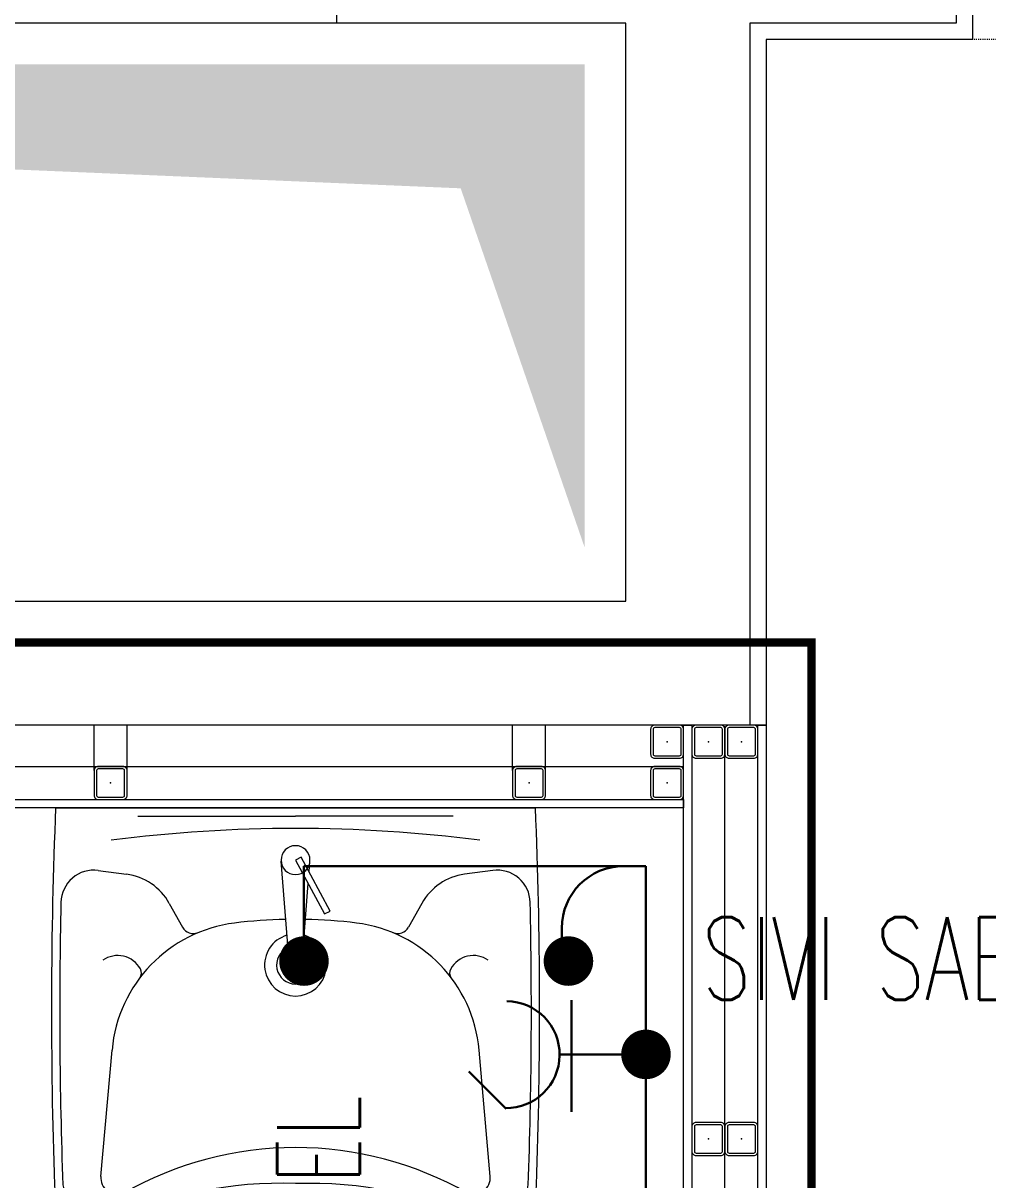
# Model space of a CAD drawing. Extents: x -1439 to 34962, y -872 to 8330.
# Drawn here: x 3362.8 to 3479.7, y 3402.4 to 3542.5 of the extents above; entities that cross this region are included whole.
import ezdxf

# ---------------------------------------------------------------- set-up
doc = ezdxf.new("R2010")
doc.units = 0
doc.linetypes.add('DOT2', pattern=[0.125, 0, -0.125])
doc.linetypes.add('HIDDEN2', pattern=[4.7625, 3.175, -1.5875])
doc.layers.get('0').update_dxf_attribs({"color": 9, "lineweight": 9})
for name, color, linetype, lineweight in [('00', 9, 'Continuous', 9), ('05V', 9, 'Continuous', 9), ('06D', 9, 'Continuous', 9), ('07', 9, 'Continuous', 9), ('09D', 9, 'Continuous', 9), ('10', 9, 'Continuous', 9), ('11', 9, 'Continuous', 9), ('14', 9, 'Continuous', 9), ('21', 9, 'Continuous', 9), ('33', 9, 'BATTING', 9), ('E-KABLO', 7, 'Continuous', 30), ('E-KAPAKLI PRİZ', 7, 'Continuous', 30), ('E-YAZI', 7, 'Continuous', 30)]:
    doc.layers.add(name, color=color, linetype=linetype, lineweight=lineweight)
doc.styles.add('E-YAZI', font='txttw.shx')
doc.linetypes.add('BATTING', pattern='A,0.0001,-0.1,[134,ltypeshp.shx,S=0.1,R=0,X=-0.1,Y=0],-0.2,[134,ltypeshp.shx,S=0.1,R=180,X=0.1,Y=0],-0.1', length=0.4001)

# ---------------------------------------------------------------- blocks, each defined once
blk = doc.blocks.new('p-yng-01')
at = {"linetype": 'DOT2'}
blk.add_lwpolyline([(2, 17), (118, 17)], dxfattribs=at)
blk = doc.blocks.new('p-eng-wc-lavabo')
for p, q in [((0, 29.06), (0, -29.06)), ((-7.59, 23.9), (-8.04, 20.48)), ((-44.63, 23.57), (-29.33, 22.22)), ((-1, 19.08), (-1, 0)), ((-11.57, 15.29), (-14.46, 13.68)), ((-1, -19.08), (-1, 0)), ((-11.57, -15.29), (-14.46, -13.68)), ((-7.59, -23.9), (-8.04, -20.48)), ((-44.63, -23.57), (-29.33, -22.22))]:
    blk.add_line(p, q)
for points in [[(-17.63, 0), (-17.63, 0), (-17.63, 0.87), (-6.47, 1.74)], [(-17.63, 0), (-17.63, 0), (-17.63, -0.87), (-9.18, -1.53)], [(-6.34, 0), (-12.86, -3.52), (-12.51, -4.18), (-5.96, -0.69), (-6.34, 0)], [(-7.75, -1.64), (-6.47, -1.74)]]:
    blk.add_lwpolyline(points)
for centre, radius, start, end in [((-24.5, -569.44), 599, 87.65586, 92.02688), ((-45.51, 24.19), 5, 92.0269, 198.8178), ((-44.71, 22.74), 5.53, 99.7677, 181.6409), ((-24.5, -569.44), 598, 88.75082, 92.02688), ((-11.55, 24.42), 4, 352.4435, 88.7508), ((-92.69, 1.88), 47.23, 357.7228, 25.9964), ((-44.8, 21.58), 2, 84.9533, 202.873), ((-21.03, 21.53), 3.14, 299.1861, 35.2964), ((-30.83, 5.29), 17, 7.0647, 84.9533), ((-177.5, 0), 175, 0, 7.3317), ((-83.1, 0), 41.97, 0, 29.7109), ((-14.98, 21.4), 7, 299.1356, 352.4435), ((-19.99, 19.66), 1, 232.9974, 299.1861), ((-13.73, 12.37), 1.5, 119.1356, 202.4908), ((-73.5, 0), 60, 1.1366, 7.0647), ((-19.04, 0), 3.75, 16.0765, 180), ((-19.04, 0), 2.3, 23.5953, 180), ((-6.34, 0), 1.75, 0, 180), ((-83.1, 0), 41.97, 330.2891, 0), ((-19.04, 0), 3.75, 180, 343.9235), ((-19.04, 0), 2.3, 180, 336.4047), ((-6.34, 0), 1.75, 180, 0), ((-177.5, 0), 175, 352.6683, 0), ((-93.81, -1.79), 48.34, 334.314, 2.1164), ((-73.5, 0), 60, 352.9353, 358.8634), ((-30.83, -5.29), 17, 275.0467, 352.9353), ((-13.73, -12.37), 1.5, 157.5092, 240.8644), ((-14.98, -21.4), 7, 7.5565, 60.8644), ((-19.99, -19.66), 1, 60.8139, 127.0026), ((-21.03, -21.53), 3.14, 324.7036, 60.8139), ((-44.8, -21.58), 2, 157.127, 275.0467), ((-45.51, -24.19), 5, 161.1822, 267.9731), ((-44.71, -22.74), 5.53, 178.3591, 260.2323), ((-11.55, -24.42), 4, 271.2492, 7.5565), ((-24.5, 569.44), 599, 267.97312, 272.34414), ((-24.5, 569.44), 598, 267.97312, 271.24918)]:
    blk.add_arc(centre, radius, start, end)
blk = doc.blocks.new('Prf-40x40')
for points in [[(1.5, -2), (-1.5, -2, -0.414214), (-2, -1.5), (-2, 1.5, -0.414214), (-1.5, 2), (1.5, 2, -0.414214), (2, 1.5), (2, -1.5, -0.414214)], [(1.5, -1.7), (-1.5, -1.7, -0.414214), (-1.7, -1.5), (-1.7, 1.5, -0.414214), (-1.5, 1.7), (1.5, 1.7, -0.414214), (1.7, 1.5), (1.7, -1.5, -0.414214)]]:
    blk.add_lwpolyline(points, format="xyb", close=True)
blk.add_point((0, 0))
blk = doc.blocks.new('100_KAPAKLI PRİZ')
at = {"layer": 'E-KAPAKLI PRİZ', "color": 4}
for p, q in [((1.216, 3.6), (0.379, 4.438)), ((0, 2.4), (0, 0)), ((-1.223, 2.136), (1.279, 2.136))]:
    blk.add_line(p, q, dxfattribs=at)
blk.add_arc((0, 3.6), 1.2, 180.7551, 0.7551, dxfattribs=at)

msp = doc.modelspace()

# ---------------------------------------------------------------- linework, layer by layer
at = {"layer": '00'}
for points in [[(2800.84, 3405), (2800.84, 3542.5), (2820.84, 3542.5), (2820.84, 3472.5), (3030.84, 3472.5), (3030.84, 3542.5), (3050.84, 3542.5), (3050.84, 3472.5), (3435.84, 3472.5), (3435.84, 3542.5), (3400.84, 3542.5), (3400.84, 3557.5), (3402.84, 3557.5), (3402.84, 3557.5), (3402.84, 3557.5), (3402.84, 3557.5), (3475.84, 3557.5), (3475.84, 3542.5)], [(3475.84, 3542.5), (3450.84, 3542.5), (3450.84, 3457.5), (2820.84, 3457.5), (2820.84, 3405)]]:
    msp.add_lwpolyline(points, dxfattribs=at)
at = {"layer": '06D'}
msp.add_line((3447.84, 3289.5), (3447.84, 3455.5), dxfattribs=at)
msp.add_lwpolyline([(3055.84, 3472.5), (3435.84, 3472.5), (3435.84, 3542.5), (3055.84, 3542.5)], close=True, dxfattribs=at)
for points in [[(3371.44, 3452), (3371.44, 3457.5)], [(3375.44, 3452), (3375.44, 3457.5)], [(3422.12, 3452), (3422.12, 3457.5)], [(3426.12, 3452), (3426.12, 3457.5)], [(3254.34, 3452.5), (3442.84, 3452.5)]]:
    msp.add_lwpolyline(points, dxfattribs=at)
at = {"layer": '09D'}
msp.add_solid([(3430.84, 3479.05), (3430.84, 3537.5), (3415.84, 3522.5), (3060.84, 3537.5)], dxfattribs=at)
at = {"layer": '11'}
for points in [[(3443.84, 3287.5), (3442.84, 3287.5), (3442.84, 3457.5), (3443.84, 3457.5)], [(3452.84, 3277.5), (3451.84, 3277.5), (3451.84, 3457.5), (3452.84, 3457.5)], [(3250.84, 3447.5), (3250.84, 3448.5), (3442.84, 3448.5), (3442.84, 3447.5)]]:
    msp.add_lwpolyline(points, close=True, dxfattribs=at)
at = {"layer": '14'}
for points in [[(3477.84, 3552.2), (3477.84, 3540.5), (3452.84, 3540.5), (3452.84, 3457.5), (3450.84, 3457.5)], [(3442.84, 3447.5), (3250.84, 3447.5)]]:
    msp.add_lwpolyline(points, dxfattribs=at)
at = {"layer": '21', "linetype": 'HIDDEN2', "ltscale": 0.1, "const_width": 1}
msp.add_lwpolyline([(3242.47, 3255.65), (3458.32, 3255.65), (3458.32, 3467.5), (3242.47, 3467.5)], close=True, dxfattribs=at)
at = {"layer": '33', "ltscale": 0.3}
msp.add_lwpolyline([(3447.84, 3287.5), (3447.84, 3457.4)], dxfattribs=at)
at = {"layer": 'E-KABLO', "color": 6, "ltscale": 40}
for p, q in [((3396.86, 3440.44), (3438.28, 3440.44)), ((3396.86, 3428.94), (3396.86, 3440.44)), ((3438.28, 3351.94), (3438.28, 3440.44)), ((3428.09, 3428.94), (3428.09, 3432.94))]:
    msp.add_line(p, q, dxfattribs=at)
at = {"layer": 'E-KABLO', "color": 4, "linetype": 'Continuous', "const_width": 3}
for points in [[(3395.36, 3428.94, -1), (3398.36, 3428.94, -1)], [(3427.39, 3428.94, -1), (3430.39, 3428.94, -1)], [(3436.78, 3417.64, -1), (3439.78, 3417.64, -1)]]:
    msp.add_lwpolyline(points, format="xyb", close=True, dxfattribs=at)
at = {"layer": 'E-KABLO', "color": 6, "ltscale": 40}
msp.add_arc((3435.59, 3432.94), 7.5, 90, 180, dxfattribs=at)

# ---------------------------------------------------------------- block references
at = {"layer": '05V', "rotation": 90}
msp.add_blockref('p-eng-wc-lavabo', (3395.84, 3447.5), dxfattribs=at)
at = {"layer": '07', "rotation": 180}
msp.add_blockref('p-yng-01', (3590.84, 3557.5), dxfattribs=at)
at = {"layer": '10', "xscale": -1, "rotation": 270}
for p in [(3440.84, 3455.5), (3445.84, 3455.5), (3449.84, 3455.5), (3373.44, 3450.5), (3424.12, 3450.5), (3440.84, 3450.5), (3445.84, 3407.4), (3449.84, 3407.4)]:
    msp.add_blockref('Prf-40x40', p, dxfattribs=at)
at = {"layer": 'E-KAPAKLI PRİZ', "xscale": -5.399999999999999, "yscale": 5.399999999999999, "zscale": 5.399999999999999, "rotation": 90}
msp.add_blockref('100_KAPAKLI PRİZ', (3440.78, 3417.61), dxfattribs=at)

# ---------------------------------------------------------------- texts
at = {"layer": 'E-YAZI', "color": 3, "style": 'E-YAZI', "width": 0.7}
msp.add_text('SIVI SABUNLUK', height=10, dxfattribs=at).set_placement((3445.05, 3424.26))
msp.add_text('FOTOSEL', height=10, rotation=90, dxfattribs=at).set_placement((3403.61, 3372.48))

doc.saveas('drawing.dxf')
